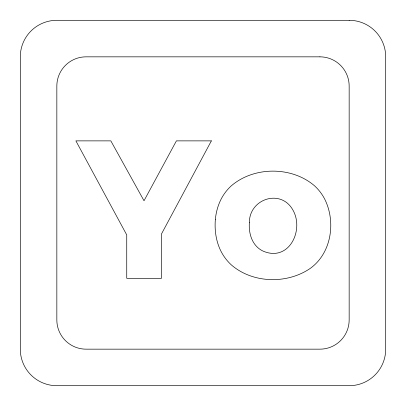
<?xml version="1.0" encoding="UTF-8"?>
<svg xmlns="http://www.w3.org/2000/svg" width="406" height="406" viewBox="0 0 406 406"><rect width="100%" height="100%" fill="white"/><g stroke="black" fill="none" stroke-linecap="round" stroke-linejoin="round"><path stroke-width="0.61" d="M249.365 222.701C248.721 231.496 250.852 241.103 257.48 247.33A21.32 21.32 0 0 0 263.337 251.207C289.067 262.154 304.52 229.948 292.792 209.836C280.729 188.414 249.137 198.864 249.365 222.701M215.363 219.321C214.414 230.603 216.149 242.26 221.524 252.314A48.126 48.126 0 0 0 231.019 264.621C252.527 283.632 287.651 284.388 310.844 267.975C331.869 252.319 336.072 220.849 324.308 198.336A47.878 47.878 0 0 0 314.833 186.08C292.051 166.125 253.821 166.181 231.019 186.08A47.822 47.822 0 0 0 221.529 198.336C218.068 204.827 216.083 212.018 215.363 219.321M211.364 140.872L161.492 233.942L161.492 278.313L126.738 278.313L126.738 234.922L75.886 140.872L110.833 140.872L144.018 200.757L176.412 140.872L211.364 140.872M349.16 20.3L56.84 20.3A36.54 36.54 0 0 0 20.3 56.84L20.3 349.16A36.54 36.54 0 0 0 56.84 385.7L349.16 385.7A36.54 36.54 0 0 0 385.7 349.16L385.7 56.84A36.54 36.54 0 0 0 349.16 20.3M319.928 56.84L86.072 56.84A29.232 29.232 0 0 0 56.84 86.072L56.84 319.928A29.232 29.232 0 0 0 86.072 349.16L319.928 349.16A29.232 29.232 0 0 0 349.16 319.928L349.16 86.072A29.232 29.232 0 0 0 319.928 56.84"/></g></svg>
